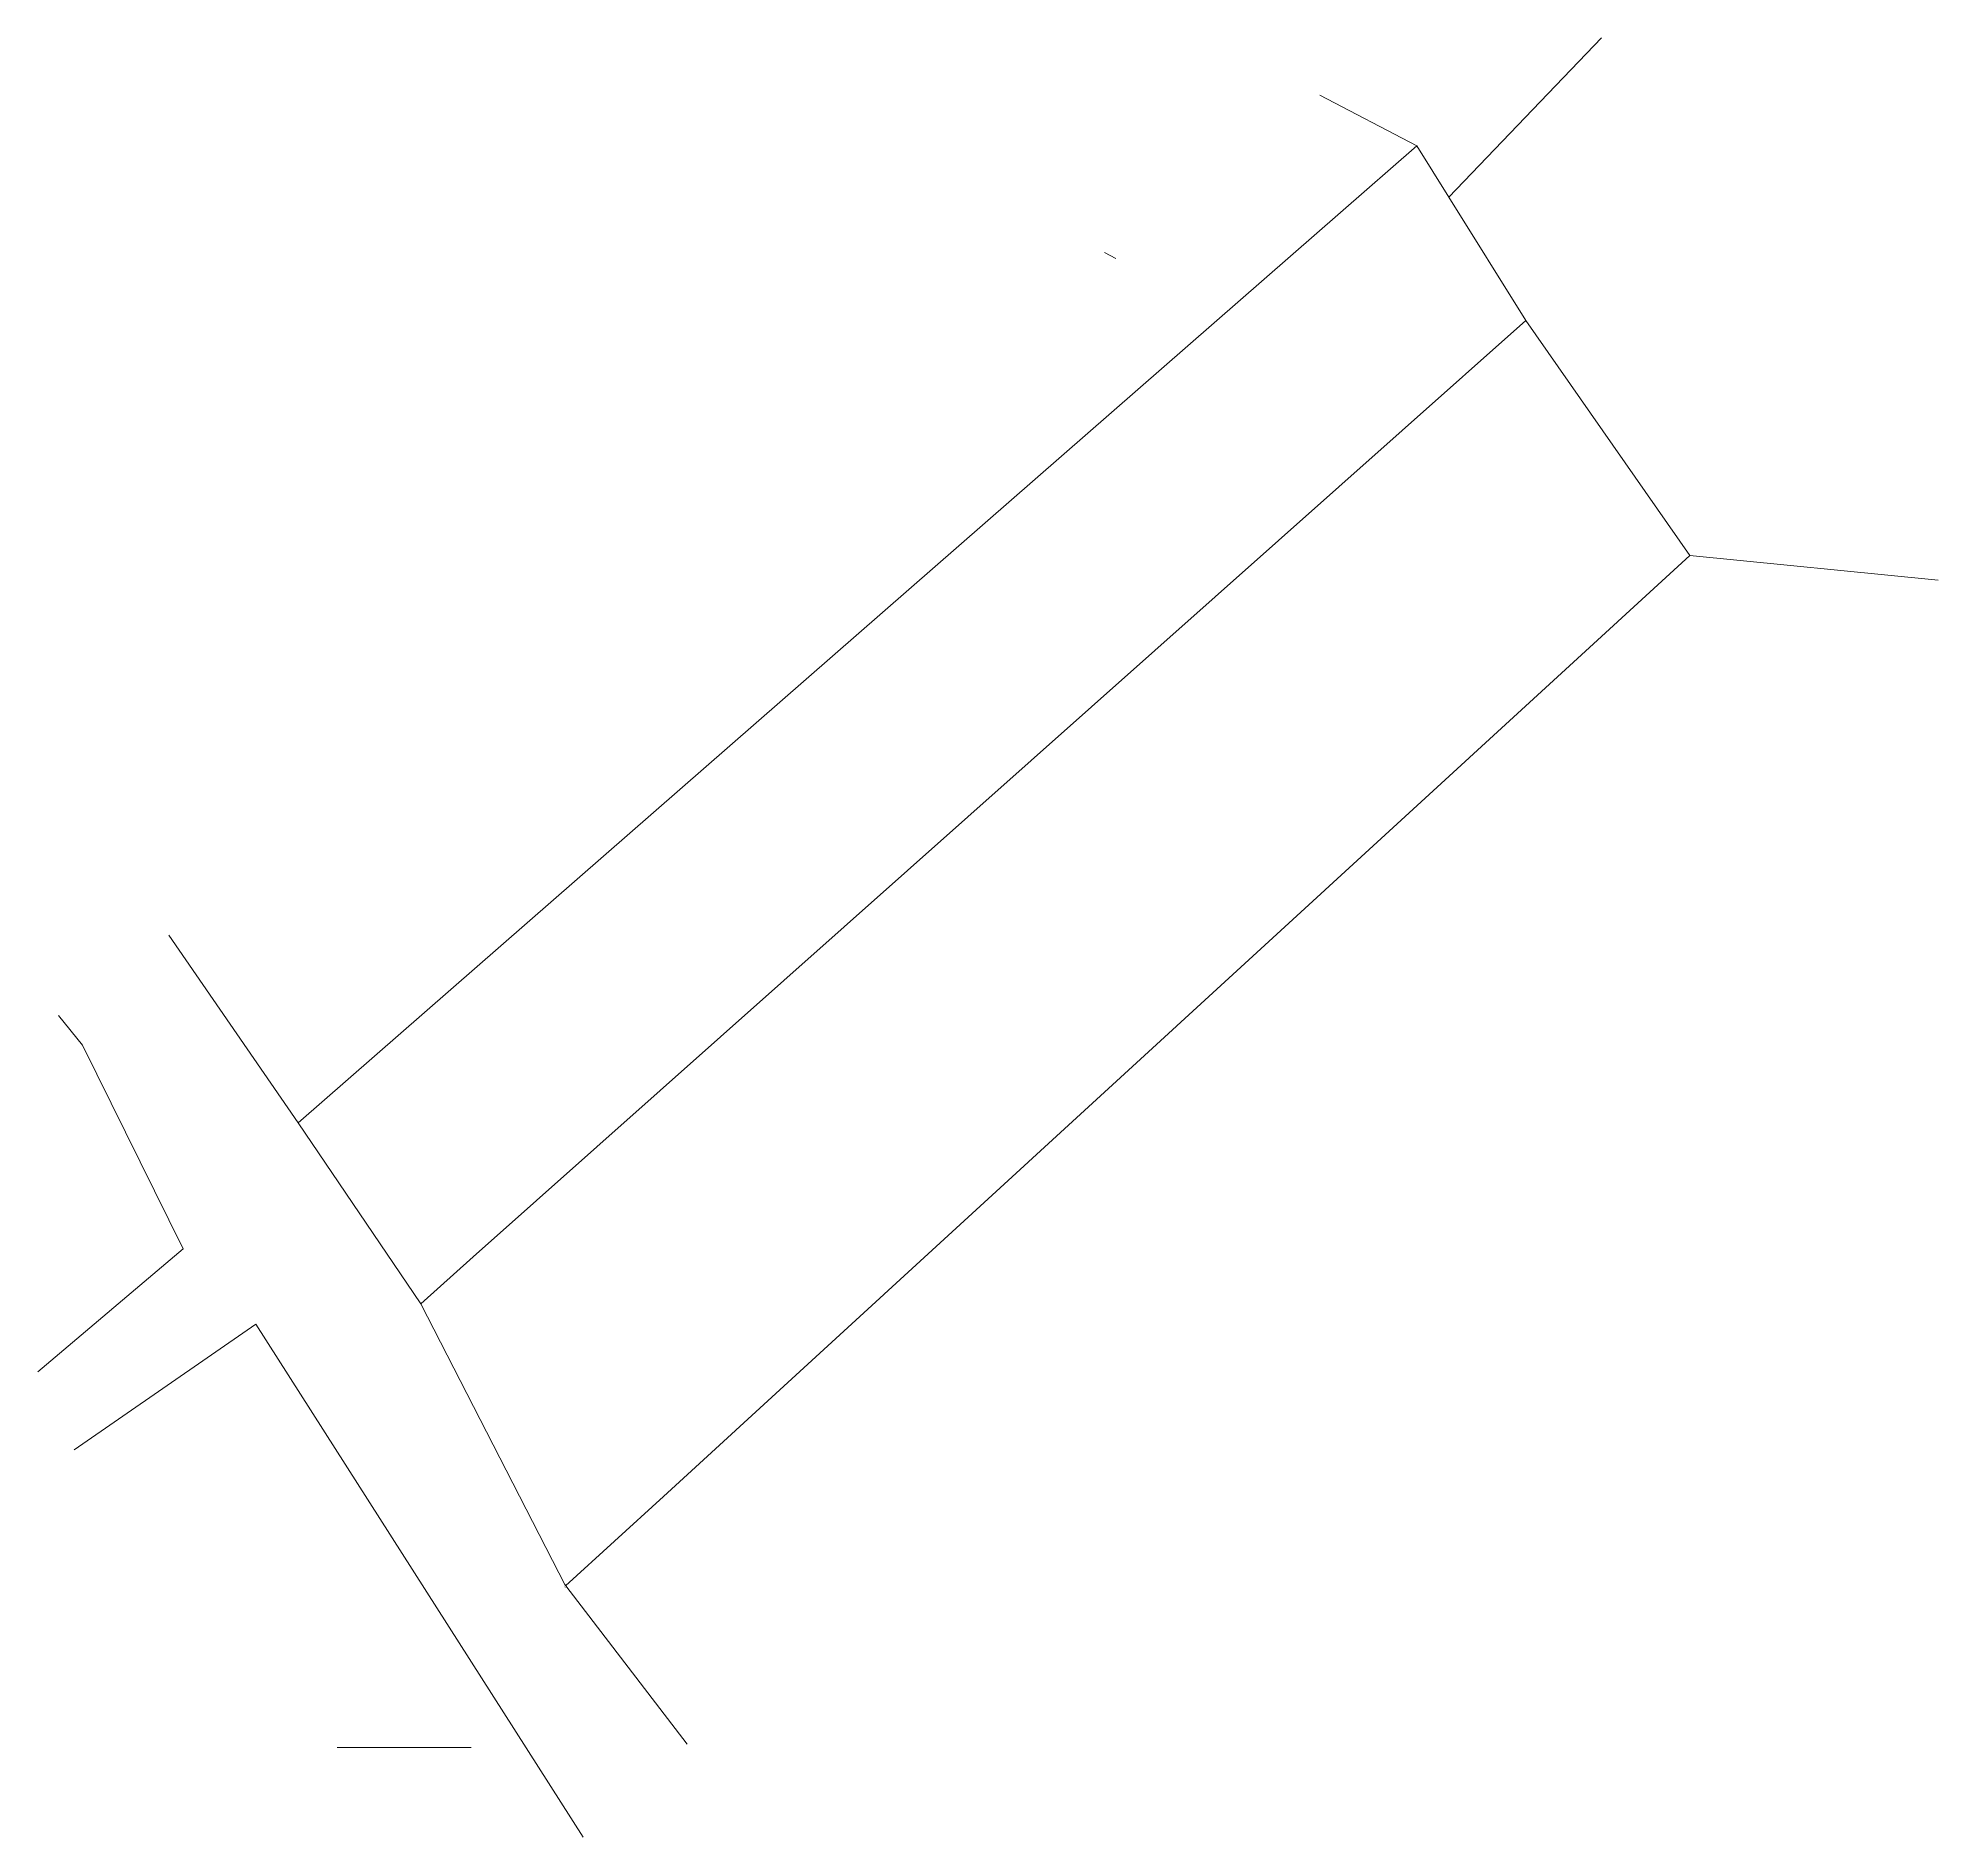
# Model space of a CAD drawing. Header units: metres. Extents: x 542610.5 to 542666.3, y 1835399.1 to 1835451.9.
import ezdxf
from ezdxf.enums import TextEntityAlignment as Align

# ---------------------------------------------------------------- set-up
doc = ezdxf.new("R2010")
doc.units = ezdxf.units.M
doc.header["$LTSCALE"] = 0.32
doc.layers.add('1', color=7, linetype='Continuous')
for name, color, linetype, lineweight in [('10', 7, 'Continuous', 13), ('13', 7, 'Continuous', 13), ('23', 7, 'Continuous', 13)]:
    doc.layers.add(name, color=color, linetype=linetype, lineweight=lineweight)

msp = doc.modelspace()

# ---------------------------------------------------------------- linework, layer by layer
at = {"layer": '10'}
for p, q in [((542651.94, 1835447.19), (542656.42, 1835451.86)), ((542648.15, 1835450.18), (542651, 1835448.7)), ((542618.17, 1835420.03), (542651, 1835448.7)), ((542651, 1835448.7), (542651.94, 1835447.19)), ((542651.94, 1835447.19), (542654.2, 1835443.57)), ((542654.2, 1835443.57), (542659.01, 1835436.67)), ((542659.01, 1835436.67), (542666.29, 1835435.95))]:
    msp.add_line(p, q, dxfattribs=at)
for points in [[(542621.77, 1835414.72), (542623.31, 1835416.09), (542654.2, 1835443.57)], [(542626.02, 1835406.44), (542628.89, 1835409.06), (542659.01, 1835436.67)]]:
    msp.add_lwpolyline(points, dxfattribs=at)
at = {"layer": '13'}
for p, q in [((542641.83, 1835445.57), (542642.17, 1835445.39)), ((542619.32, 1835401.7), (542623.25, 1835401.7))]:
    msp.add_line(p, q, dxfattribs=at)
at = {"layer": '23'}
for p, q in [((542614.38, 1835425.53), (542618.17, 1835420.03)), ((542618.17, 1835420.03), (542621.77, 1835414.72)), ((542621.77, 1835414.72), (542626.02, 1835406.44))]:
    msp.add_line(p, q, dxfattribs=at)
for points in [[(542611.14, 1835423.18), (542611.85, 1835422.31), (542614.8, 1835416.33), (542610.54, 1835412.72)], [(542611.6, 1835410.43), (542616.93, 1835414.12), (542626.54, 1835399.07)], [(542626.02, 1835406.44), (542626.03, 1835406.44), (542629.59, 1835401.79)]]:
    msp.add_lwpolyline(points, dxfattribs=at)

# ---------------------------------------------------------------- texts
at = {"layer": '1', "width": 0.7}
msp.add_text('S', height=0.1, dxfattribs=at).set_placement((542626.02, 1835406.39), align=Align.CENTER)

doc.saveas('drawing.dxf')
